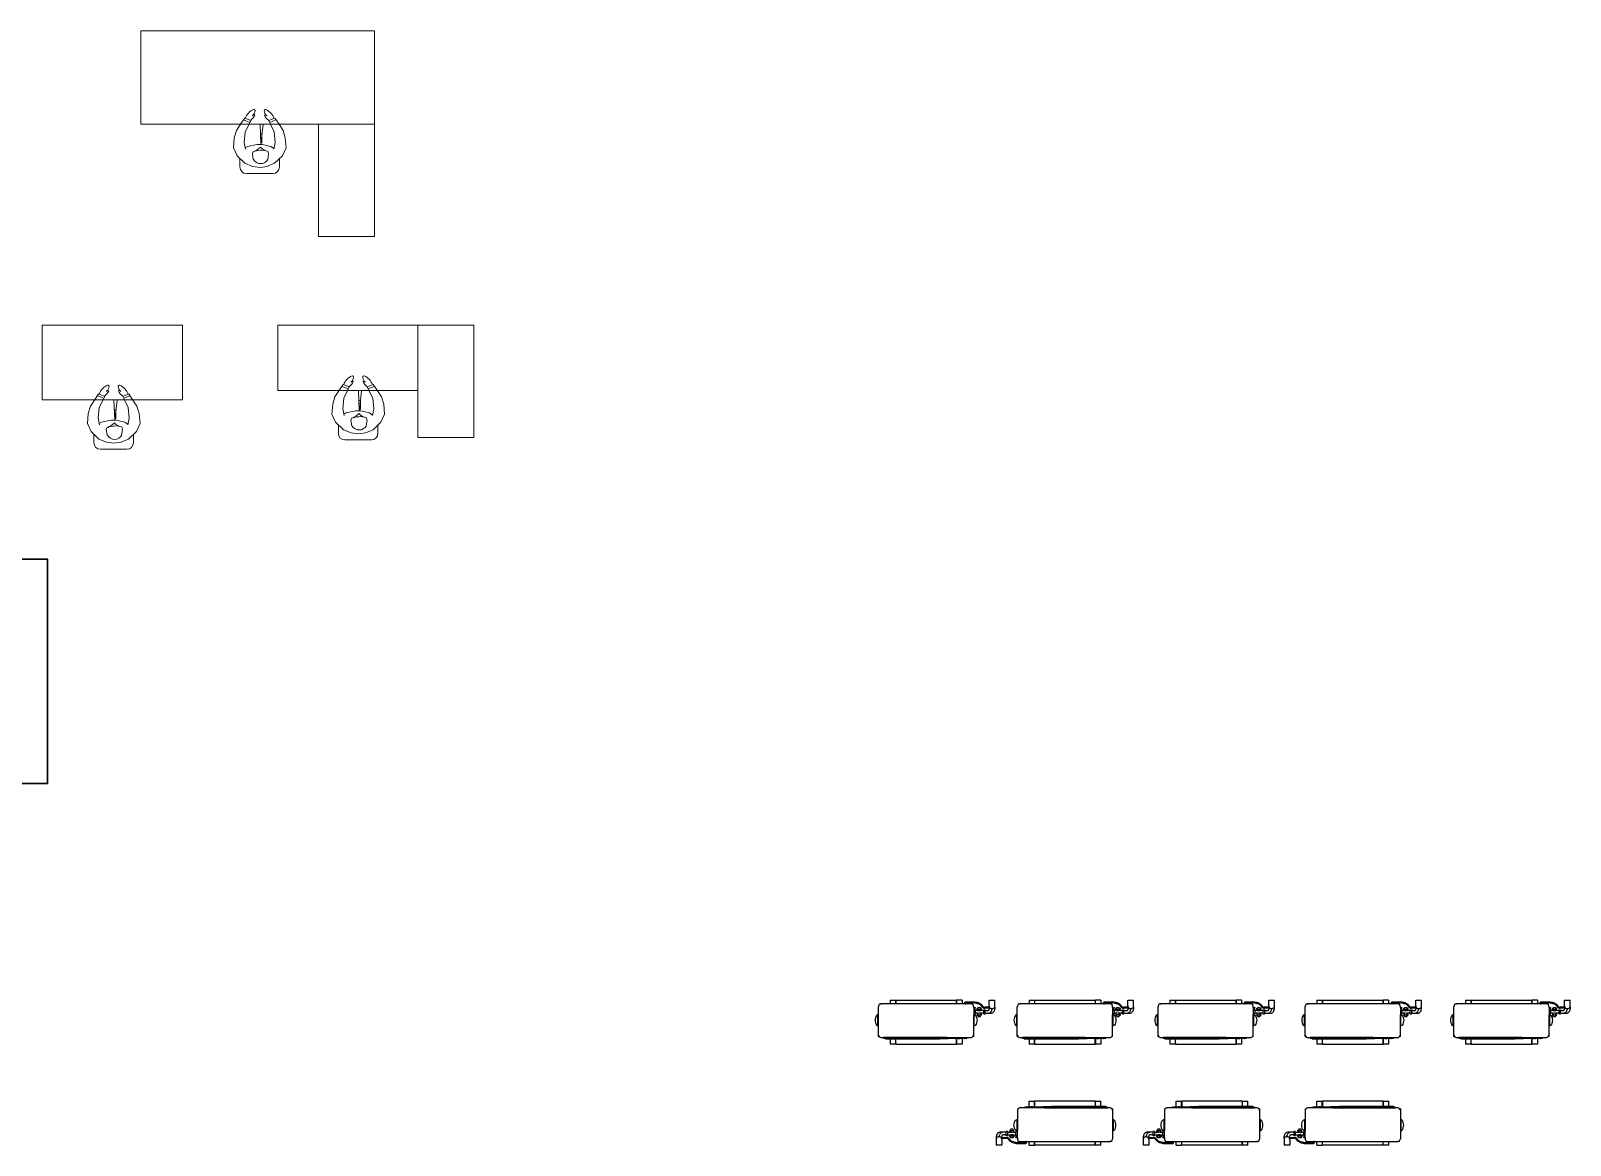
# Model space of a CAD drawing. Header units: millimetres. Extents: x 132885 to 171225, y -194956 to -179968.
# Drawn here: x 154757 to 171225, y -192388 to -180465 of the extents above; entities that cross this region are included whole.
import ezdxf

# ---------------------------------------------------------------- set-up
doc = ezdxf.new("R2010")
doc.units = ezdxf.units.MM
doc.header["$MEASUREMENT"] = 0
doc.layers.get('0').update_dxf_attribs({"color": 255, "lineweight": 25})
doc.layers.add('Edges', color=7, linetype='Continuous')
for name, color, linetype, lineweight in [('MAIN', 3, 'Continuous', 30), ('MAIN-4', 6, 'Continuous', 30), ('TEXT', 4, 'Continuous', 13)]:
    doc.layers.add(name, color=color, linetype=linetype, lineweight=lineweight)

# ---------------------------------------------------------------- blocks, each defined once
blk = doc.blocks.new('rr')
at = {"layer": 'TEXT', "color": 7}
for p, q in [((298235, -105548), (298150, -105588)), ((298235, -105548), (298342, -105558)), ((298342, -105558), (298419, -105581)), ((297959, -105688), (297959, -105970)), ((298029, -105618), (298123, -105618)), ((298068, -105672), (298034, -105754)), ((298150, -105588), (298068, -105672)), ((298290, -105665), (298221, -105679)), ((298247, -105698), (298235, -105676)), ((298270, -105803), (298247, -105698)), ((298406, -105676), (298290, -105665)), ((298488, -105716), (298406, -105676)), ((298419, -105581), (298507, -105638)), ((298486, -105945), (298486, -105716)), ((298525, -105734), (298488, -105716)), ((298532, -105656), (298504, -105724)), ((298507, -105638), (298551, -105669)), ((298551, -105669), (298525, -105734)), ((298034, -105756), (298024, -105833)), ((298034, -105909), (298024, -105833)), ((298108, -105761), (298170, -105751)), ((298170, -105751), (298189, -105757)), ((298247, -105949), (298270, -105856)), ((298270, -105856), (298270, -105803)), ((298270, -105841), (298486, -105833)), ((298270, -105843), (298486, -105866)), ((298359, -105853), (298285, -105853)), ((298382, -105837), (298382, -105855)), ((298029, -106041), (298117, -106041)), ((298068, -105988), (298034, -105906)), ((298150, -106073), (298068, -105988)), ((298108, -105915), (298170, -105925)), ((298170, -105925), (298198, -105916)), ((298290, -105996), (298221, -105982)), ((298225, -105983), (298247, -105949)), ((298406, -105985), (298290, -105996)), ((298488, -105944), (298406, -105985)), ((298419, -106079), (298507, -106022)), ((298525, -105927), (298488, -105944)), ((298532, -106004), (298504, -105937)), ((298507, -106022), (298551, -105991)), ((298551, -105991), (298525, -105927)), ((298235, -106112), (298150, -106073)), ((298235, -106112), (298342, -106103)), ((298342, -106103), (298419, -106079))]:
    blk.add_line(p, q, dxfattribs=at)
for centre, major_axis, start_param, end_param in [((298029, -105688), (49.8, 49.8), 0.785398, 2.356194), ((298505, -105817), (105, 105), -0.421869, 0.489767), ((298155, -105840), (63.7, -63.7), 2.898963, 4.955018), ((297966, -105849), (171, 171), -1.068373, -0.39635), ((298371, -105697), (135, 135), 2.703582, 3.183333), ((298315, -105931), (83.5, 83.5), 1.454362, 2.231901), ((298619, -105979), (73.6, -73.6), 2.697508, 3.444547), ((298620, -105679), (73.6, 73.6), 2.838638, 3.585677), ((298636, -105956), (55.2, -55.2), 2.426738, 3.215673), ((298571, -105890), (11.6, -11.6), 5.911829, 7.67596), ((298572, -105768), (11.6, 11.6), -1.392775, 0.371356), ((298637, -105702), (55.2, 55.2), 3.067512, 3.856448), ((298632, -105890), (8.31, -8.31), 0.421869, 2.426738), ((298633, -105768), (8.31, 8.31), 3.856448, 5.861316), ((298029, -105970), (49.8, -49.8), 3.926991, 5.497787), ((298504, -105841), (105, -105), 5.793418, 6.705054)]:
    blk.add_ellipse(centre, major_axis=major_axis, ratio=1, start_param=start_param, end_param=end_param, dxfattribs=at)
blk = doc.blocks.new('Condenser With Base pl')
at = {"layer": 'Edges'}
for p, q in [((171, 339), (170, 334)), ((170, 279), (170, 334)), ((173, 344), (171, 339)), ((176, 348), (173, 344)), ((176, 354), (176, 348)), ((176, 354), (190, 354)), ((180, 351), (176, 348)), ((176, 348), (176, 348)), ((185, 353), (180, 351)), ((190, 354), (185, 353)), ((250, 354), (190, 354)), ((250, 379), (287, 379)), ((250, 379), (250, 354)), ((287, 354), (250, 354)), ((287, 379), (287, 354)), ((288, 354), (287, 354)), ((288, 379), (702, 379)), ((288, 379), (288, 354)), ((702, 354), (288, 354)), ((702, 379), (702, 354)), ((703, 354), (702, 354)), ((740, 379), (703, 379)), ((703, 354), (703, 379)), ((740, 354), (703, 354)), ((740, 379), (740, 354)), ((759, 354), (740, 354)), ((759, 364), (760, 365)), ((759, 364), (759, 364)), ((759, 363), (759, 364)), ((759, 364), (759, 354)), ((760, 362), (759, 363)), ((759, 354), (765, 354)), ((760, 365), (761, 366)), ((760, 365), (760, 365)), ((760, 361), (760, 362)), ((761, 360), (760, 361)), ((760, 361), (760, 361)), ((760, 361), (761, 361)), ((761, 366), (761, 366)), ((828, 366), (761, 366)), ((761, 361), (761, 360)), ((761, 360), (761, 360)), ((761, 360), (762, 360)), ((762, 360), (761, 360)), ((762, 366), (763, 365)), ((762, 359), (762, 360)), ((762, 360), (763, 360)), ((762, 360), (762, 360)), ((763, 359), (762, 359)), ((763, 359), (763, 360)), ((763, 360), (763, 360)), ((763, 360), (764, 360)), ((763, 360), (765, 360)), ((765, 360), (765, 354)), ((765, 360), (765, 360)), ((828, 360), (765, 360)), ((800, 354), (765, 354)), ((814, 354), (800, 354)), ((805, 353), (800, 354)), ((810, 351), (805, 353)), ((814, 348), (810, 351)), ((814, 354), (814, 348)), ((817, 344), (814, 348)), ((814, 348), (814, 348)), ((819, 339), (817, 344)), ((820, 334), (819, 339)), ((820, 329), (820, 334)), ((820, 329), (828, 329)), ((820, 329), (820, 279)), ((828, 366), (828, 366)), ((828, 365), (828, 366)), ((828, 366), (833, 366)), ((828, 364), (828, 365)), ((828, 365), (828, 365)), ((828, 364), (828, 364)), ((828, 363), (828, 364)), ((828, 362), (828, 363)), ((828, 361), (828, 362)), ((828, 361), (828, 361)), ((828, 360), (828, 361)), ((828, 360), (828, 360)), ((828, 360), (828, 360)), ((828, 360), (828, 360)), ((828, 360), (832, 360)), ((828, 329), (829, 329)), ((829, 329), (829, 329)), ((829, 329), (829, 328)), ((829, 328), (830, 328)), ((830, 328), (830, 327)), ((830, 327), (830, 327)), ((830, 319), (830, 327)), ((830, 319), (830, 319)), ((830, 317), (830, 319)), ((830, 317), (830, 317)), ((830, 308), (830, 317)), ((832, 360), (837, 359)), ((833, 366), (837, 365)), ((837, 365), (842, 364)), ((837, 359), (841, 358)), ((841, 358), (844, 357)), ((842, 364), (846, 363)), ((843, 320), (843, 321)), ((843, 321), (844, 321)), ((843, 315), (843, 320)), ((844, 357), (848, 356)), ((844, 321), (850, 329)), ((846, 363), (850, 362)), ((848, 356), (852, 355)), ((848, 322), (849, 324)), ((848, 321), (848, 322)), ((848, 322), (848, 322)), ((848, 321), (849, 320)), ((849, 324), (850, 325)), ((849, 324), (849, 324)), ((849, 320), (850, 318)), ((850, 362), (855, 360)), ((850, 329), (851, 329)), ((850, 325), (851, 327)), ((850, 325), (850, 325)), ((850, 318), (851, 317)), ((851, 329), (864, 329)), ((851, 327), (853, 328)), ((851, 327), (851, 327)), ((851, 317), (853, 316)), ((852, 355), (856, 353)), ((853, 328), (855, 328)), ((853, 316), (855, 315)), ((855, 360), (859, 358)), ((855, 328), (857, 329)), ((856, 353), (859, 351)), ((857, 329), (860, 328)), ((859, 358), (862, 356)), ((859, 351), (863, 349)), ((860, 328), (862, 328)), ((860, 315), (862, 316)), ((862, 356), (866, 354)), ((862, 328), (864, 327)), ((862, 316), (864, 317)), ((863, 349), (864, 348)), ((864, 348), (865, 347)), ((864, 329), (864, 329)), ((864, 329), (871, 321)), ((864, 327), (864, 327)), ((864, 327), (865, 325)), ((864, 317), (865, 318)), ((865, 347), (866, 346)), ((865, 325), (866, 324)), ((865, 325), (865, 325)), ((865, 318), (866, 320)), ((866, 354), (868, 353)), ((866, 346), (867, 345)), ((866, 324), (866, 324)), ((866, 324), (866, 322)), ((866, 321), (866, 322)), ((866, 322), (866, 322)), ((866, 320), (866, 321)), ((867, 345), (868, 344)), ((868, 353), (869, 352)), ((868, 344), (869, 343)), ((869, 352), (870, 351)), ((869, 343), (870, 342)), ((870, 351), (871, 350)), ((870, 342), (871, 341)), ((871, 350), (872, 348)), ((871, 341), (872, 340)), ((871, 321), (871, 321)), ((871, 321), (871, 320)), ((871, 315), (871, 320)), ((872, 348), (873, 347)), ((872, 340), (872, 339)), ((872, 339), (873, 338)), ((873, 347), (874, 346)), ((873, 338), (874, 337)), ((874, 346), (875, 345)), ((874, 337), (876, 334)), ((875, 345), (876, 344)), ((876, 344), (877, 343)), ((876, 334), (878, 332)), ((877, 343), (878, 341)), ((878, 341), (879, 340)), ((878, 332), (880, 330)), ((879, 340), (880, 338)), ((880, 338), (882, 336)), ((880, 330), (882, 329)), ((882, 336), (883, 335)), ((882, 329), (885, 327)), ((883, 335), (885, 334)), ((885, 334), (887, 333)), ((885, 327), (887, 326)), ((887, 333), (889, 332)), ((887, 326), (890, 325)), ((889, 332), (891, 331)), ((890, 325), (893, 325)), ((891, 331), (893, 331)), ((893, 331), (896, 331)), ((893, 325), (896, 325)), ((895, 329), (895, 330)), ((895, 330), (896, 330)), ((895, 328), (895, 329)), ((895, 328), (895, 328)), ((895, 327), (895, 328)), ((895, 326), (895, 327)), ((895, 326), (895, 326)), ((895, 325), (895, 326)), ((895, 325), (895, 325)), ((896, 325), (895, 325)), ((896, 331), (896, 331)), ((896, 331), (896, 331)), ((896, 331), (896, 331)), ((896, 330), (896, 331)), ((926, 331), (896, 331)), ((896, 325), (896, 325)), ((896, 325), (896, 325)), ((926, 325), (896, 325)), ((925, 379), (964, 379)), ((925, 339), (925, 379)), ((925, 339), (925, 334)), ((925, 334), (926, 333)), ((926, 333), (927, 331)), ((926, 333), (926, 331)), ((926, 331), (926, 331)), ((927, 331), (926, 331)), ((926, 325), (926, 325)), ((926, 325), (926, 318)), ((932, 325), (926, 325)), ((926, 316), (926, 318)), ((926, 315), (926, 316)), ((927, 331), (927, 330)), ((927, 330), (931, 326)), ((931, 326), (932, 325)), ((932, 325), (935, 323)), ((935, 323), (939, 321)), ((939, 321), (944, 321)), ((944, 321), (945, 321)), ((944, 317), (944, 321)), ((944, 314), (944, 317)), ((945, 321), (945, 321)), ((945, 321), (950, 321)), ((945, 318), (945, 321)), ((945, 316), (945, 318)), ((945, 315), (945, 316)), ((950, 321), (954, 323)), ((954, 323), (959, 326)), ((959, 326), (962, 330)), ((962, 330), (963, 333)), ((963, 333), (964, 334)), ((963, 333), (963, 317)), ((963, 314), (963, 317)), ((964, 339), (964, 379)), ((964, 334), (964, 339)), ((148, 251), (147, 242)), ((147, 242), (148, 232)), ((150, 261), (148, 251)), ((148, 232), (150, 223)), ((153, 268), (150, 261)), ((150, 223), (153, 215)), ((157, 274), (153, 268)), ((153, 215), (157, 209)), ((161, 278), (157, 274)), ((166, 279), (161, 278)), ((166, 275), (166, 279)), ((166, 279), (170, 279)), ((166, 270), (166, 275)), ((166, 275), (170, 275)), ((166, 264), (166, 270)), ((166, 270), (170, 270)), ((166, 257), (166, 264)), ((166, 264), (170, 264)), ((166, 250), (166, 257)), ((166, 257), (170, 257)), ((166, 242), (166, 250)), ((166, 250), (170, 250)), ((166, 242), (170, 242)), ((166, 234), (166, 242)), ((166, 226), (166, 234)), ((166, 234), (170, 234)), ((166, 219), (166, 226)), ((166, 226), (170, 226)), ((166, 213), (166, 219)), ((166, 219), (170, 219)), ((166, 208), (166, 213)), ((166, 213), (170, 213)), ((170, 275), (170, 279)), ((170, 270), (170, 275)), ((170, 264), (170, 270)), ((170, 257), (170, 264)), ((170, 250), (170, 257)), ((170, 242), (170, 250)), ((170, 234), (170, 242)), ((170, 226), (170, 234)), ((170, 219), (170, 226)), ((170, 213), (170, 219)), ((170, 208), (170, 213)), ((820, 275), (820, 279)), ((820, 279), (824, 279)), ((820, 270), (820, 275)), ((824, 275), (820, 275)), ((820, 264), (820, 270)), ((824, 270), (820, 270)), ((820, 257), (820, 264)), ((824, 264), (820, 264)), ((820, 250), (820, 257)), ((824, 257), (820, 257)), ((820, 242), (820, 250)), ((824, 250), (820, 250)), ((820, 234), (820, 242)), ((824, 242), (820, 242)), ((820, 226), (820, 234)), ((824, 234), (820, 234)), ((820, 219), (820, 226)), ((824, 226), (820, 226)), ((820, 213), (820, 219)), ((824, 219), (820, 219)), ((820, 208), (820, 213)), ((824, 213), (820, 213)), ((824, 275), (824, 279)), ((824, 279), (829, 278)), ((824, 270), (824, 275)), ((824, 264), (824, 270)), ((824, 257), (824, 264)), ((824, 250), (824, 257)), ((824, 242), (824, 250)), ((824, 234), (824, 242)), ((824, 226), (824, 234)), ((824, 219), (824, 226)), ((824, 213), (824, 219)), ((824, 208), (824, 213)), ((829, 278), (830, 277)), ((848, 308), (830, 308)), ((830, 308), (830, 290)), ((830, 281), (830, 290)), ((848, 290), (830, 290)), ((830, 281), (830, 281)), ((830, 279), (830, 281)), ((830, 279), (830, 279)), ((830, 277), (830, 279)), ((830, 277), (833, 274)), ((833, 274), (837, 268)), ((837, 215), (833, 209)), ((837, 268), (840, 261)), ((840, 223), (837, 215)), ((840, 261), (842, 251)), ((842, 232), (840, 223)), ((842, 251), (843, 242)), ((843, 242), (842, 232)), ((843, 315), (844, 314)), ((843, 315), (843, 315)), ((843, 283), (843, 277)), ((843, 283), (844, 283)), ((843, 283), (843, 283)), ((843, 277), (843, 277)), ((843, 277), (844, 277)), ((848, 309), (844, 314)), ((848, 289), (844, 283)), ((844, 277), (850, 268)), ((848, 309), (848, 308)), ((850, 306), (848, 309)), ((848, 308), (848, 305)), ((851, 290), (848, 290)), ((848, 289), (848, 290)), ((848, 283), (848, 289)), ((849, 282), (848, 283)), ((850, 280), (849, 282)), ((850, 306), (851, 306)), ((851, 279), (850, 280)), ((850, 268), (851, 268)), ((864, 306), (851, 306)), ((853, 278), (851, 279)), ((851, 268), (864, 268)), ((855, 277), (853, 278)), ((855, 315), (857, 315)), ((855, 292), (857, 292)), ((857, 277), (855, 277)), ((857, 315), (860, 315)), ((857, 292), (860, 292)), ((860, 277), (857, 277)), ((862, 278), (860, 277)), ((864, 279), (862, 278)), ((866, 290), (863, 290)), ((866, 309), (864, 306)), ((864, 306), (864, 306)), ((865, 280), (864, 279)), ((864, 268), (871, 277)), ((864, 268), (864, 268)), ((866, 282), (865, 280)), ((871, 314), (866, 309)), ((866, 309), (866, 308)), ((888, 308), (866, 308)), ((866, 308), (866, 305)), ((866, 289), (866, 290)), ((888, 290), (866, 290)), ((871, 283), (866, 289)), ((866, 283), (866, 289)), ((866, 283), (866, 282)), ((871, 315), (871, 314)), ((871, 315), (871, 315)), ((871, 283), (871, 283)), ((871, 283), (871, 283)), ((871, 283), (871, 277)), ((871, 277), (871, 277)), ((871, 277), (871, 277)), ((888, 312), (888, 312)), ((888, 312), (889, 312)), ((888, 311), (888, 312)), ((888, 311), (888, 311)), ((888, 311), (888, 308)), ((888, 308), (888, 308)), ((888, 290), (888, 308)), ((888, 286), (888, 290)), ((888, 286), (888, 286)), ((888, 286), (889, 285)), ((888, 286), (888, 286)), ((888, 286), (888, 286)), ((889, 312), (897, 312)), ((889, 312), (889, 312)), ((889, 312), (889, 312)), ((889, 285), (897, 285)), ((889, 285), (889, 285)), ((889, 285), (889, 285)), ((897, 312), (898, 312)), ((897, 312), (897, 312)), ((898, 285), (897, 285)), ((897, 285), (897, 285)), ((898, 312), (898, 312)), ((898, 312), (898, 311)), ((898, 312), (898, 312)), ((898, 311), (898, 311)), ((898, 311), (898, 308)), ((898, 308), (916, 308)), ((898, 290), (898, 308)), ((898, 290), (917, 290)), ((898, 286), (898, 290)), ((898, 285), (898, 286)), ((898, 286), (898, 286)), ((898, 286), (898, 286)), ((898, 286), (898, 286)), ((916, 308), (918, 308)), ((917, 290), (920, 290)), ((917, 290), (936, 290)), ((918, 308), (919, 308)), ((919, 308), (920, 309)), ((920, 309), (921, 309)), ((920, 290), (924, 291)), ((921, 309), (922, 310)), ((922, 310), (923, 311)), ((923, 311), (924, 312)), ((924, 312), (925, 313)), ((924, 291), (927, 292)), ((925, 314), (926, 315)), ((925, 313), (925, 314)), ((927, 292), (930, 293)), ((930, 293), (933, 295)), ((933, 295), (936, 298)), ((936, 298), (938, 301)), ((936, 290), (939, 290)), ((938, 301), (940, 304)), ((939, 290), (943, 291)), ((940, 304), (942, 307)), ((942, 307), (943, 310)), ((943, 310), (944, 312)), ((943, 291), (946, 292)), ((944, 314), (945, 315)), ((944, 313), (944, 314)), ((944, 312), (944, 314)), ((944, 312), (944, 313)), ((946, 292), (949, 293)), ((949, 293), (952, 295)), ((952, 295), (955, 298)), ((955, 298), (957, 301)), ((957, 301), (959, 304)), ((959, 304), (961, 307)), ((961, 307), (962, 310)), ((962, 310), (963, 314)), ((157, 209), (161, 206)), ((161, 206), (166, 204)), ((166, 204), (166, 208)), ((166, 208), (170, 208)), ((170, 204), (166, 204)), ((170, 204), (170, 208)), ((170, 144), (170, 204)), ((171, 139), (170, 144)), ((170, 130), (170, 144)), ((170, 130), (176, 130)), ((171, 139), (173, 134)), ((173, 134), (176, 130)), ((176, 130), (180, 126)), ((176, 130), (176, 130)), ((180, 126), (185, 124)), ((185, 124), (190, 124)), ((190, 124), (205, 124)), ((205, 124), (205, 119)), ((599, 124), (205, 124)), ((205, 119), (217, 119)), ((217, 119), (217, 114)), ((587, 119), (217, 119)), ((217, 114), (250, 114)), ((250, 114), (250, 79)), ((250, 114), (287, 114)), ((287, 114), (287, 85)), ((287, 114), (288, 114)), ((288, 85), (288, 114)), ((288, 114), (587, 114)), ((587, 119), (587, 116)), ((599, 119), (587, 119)), ((587, 116), (587, 114)), ((587, 116), (646, 116)), ((599, 124), (599, 119)), ((634, 124), (599, 124)), ((634, 124), (634, 120)), ((634, 124), (774, 124)), ((646, 120), (634, 120)), ((646, 120), (646, 116)), ((646, 120), (700, 120)), ((700, 116), (646, 116)), ((700, 120), (700, 116)), ((703, 120), (700, 120)), ((700, 116), (702, 116)), ((702, 85), (702, 116)), ((703, 120), (703, 85)), ((703, 120), (713, 120)), ((713, 120), (716, 120)), ((713, 120), (713, 117)), ((713, 117), (716, 117)), ((716, 120), (727, 120)), ((716, 120), (716, 117)), ((716, 117), (727, 117)), ((727, 120), (727, 117)), ((727, 120), (730, 120)), ((730, 120), (730, 117)), ((759, 120), (730, 120)), ((740, 117), (730, 117)), ((740, 117), (740, 79)), ((759, 117), (740, 117)), ((759, 120), (761, 120)), ((759, 120), (759, 117)), ((759, 117), (761, 117)), ((761, 120), (761, 117)), ((761, 120), (774, 120)), ((774, 124), (800, 124)), ((774, 124), (774, 120)), ((800, 124), (805, 124)), ((805, 124), (810, 126)), ((810, 126), (814, 130)), ((814, 130), (817, 134)), ((820, 130), (814, 130)), ((814, 130), (814, 130)), ((817, 134), (819, 139)), ((819, 139), (820, 144)), ((820, 204), (820, 208)), ((824, 208), (820, 208)), ((820, 144), (820, 204)), ((824, 204), (820, 204)), ((820, 130), (820, 144)), ((824, 204), (824, 208)), ((829, 206), (824, 204)), ((833, 209), (829, 206)), ((287, 79), (250, 79)), ((288, 85), (287, 85)), ((287, 85), (287, 79)), ((288, 79), (287, 79)), ((288, 85), (288, 79)), ((288, 79), (702, 79)), ((703, 85), (702, 85)), ((702, 79), (702, 85)), ((703, 79), (702, 79)), ((703, 85), (703, 79)), ((740, 79), (703, 79))]:
    blk.add_line(p, q, dxfattribs=at)

msp = doc.modelspace()

# ---------------------------------------------------------------- linework, layer by layer
at = {"layer": 'MAIN', "color": 0, "lineweight": 20}
for points in [[(158433, -180465), (155933, -180465), (155933, -181465), (158433, -181465)], [(157833, -181465), (157833, -182665), (158433, -182665), (158433, -181465)], [(156379, -183615), (154879, -183615), (154879, -184415), (156379, -184415)], [(158898, -183615), (157398, -183615), (157398, -184315), (158898, -184315)], [(159498, -184815), (159498, -183615), (158898, -183615), (158898, -184815)]]:
    msp.add_lwpolyline(points, close=True, dxfattribs=at)
at = {"layer": 'MAIN-4', "ltscale": 1000}
msp.add_lwpolyline([(154035, -188518), (154935, -188518), (154935, -186118), (154160, -186118)], dxfattribs=at)

# ---------------------------------------------------------------- block references
at = {"xscale": 1.567398119122257, "yscale": 1.567398119122257, "zscale": 1.567398119122257}
for p in [(163559, -191430), (165044, -191430), (166550, -191430), (168123, -191430), (169714, -191430)]:
    msp.add_blockref('Condenser With Base pl', p, dxfattribs=at)
at = {"xscale": 1.567398119122257, "yscale": 1.567398119122257, "zscale": 1.567398119122257, "rotation": 180}
for p in [(166596, -191795), (168169, -191795), (169675, -191795)]:
    msp.add_blockref('Condenser With Base pl', p, dxfattribs=at)
at = {"layer": 'MAIN', "linetype": 'ByBlock', "lineweight": 20}
for p, rotation in [((51376, -479951), 89.99999999999999), ((49814, -482901), 89.99999999999999), ((52430, -482801), 89.99999999999996)]:
    msp.add_blockref('rr', p, dxfattribs=dict(at, rotation=rotation))

doc.saveas('drawing.dxf')
